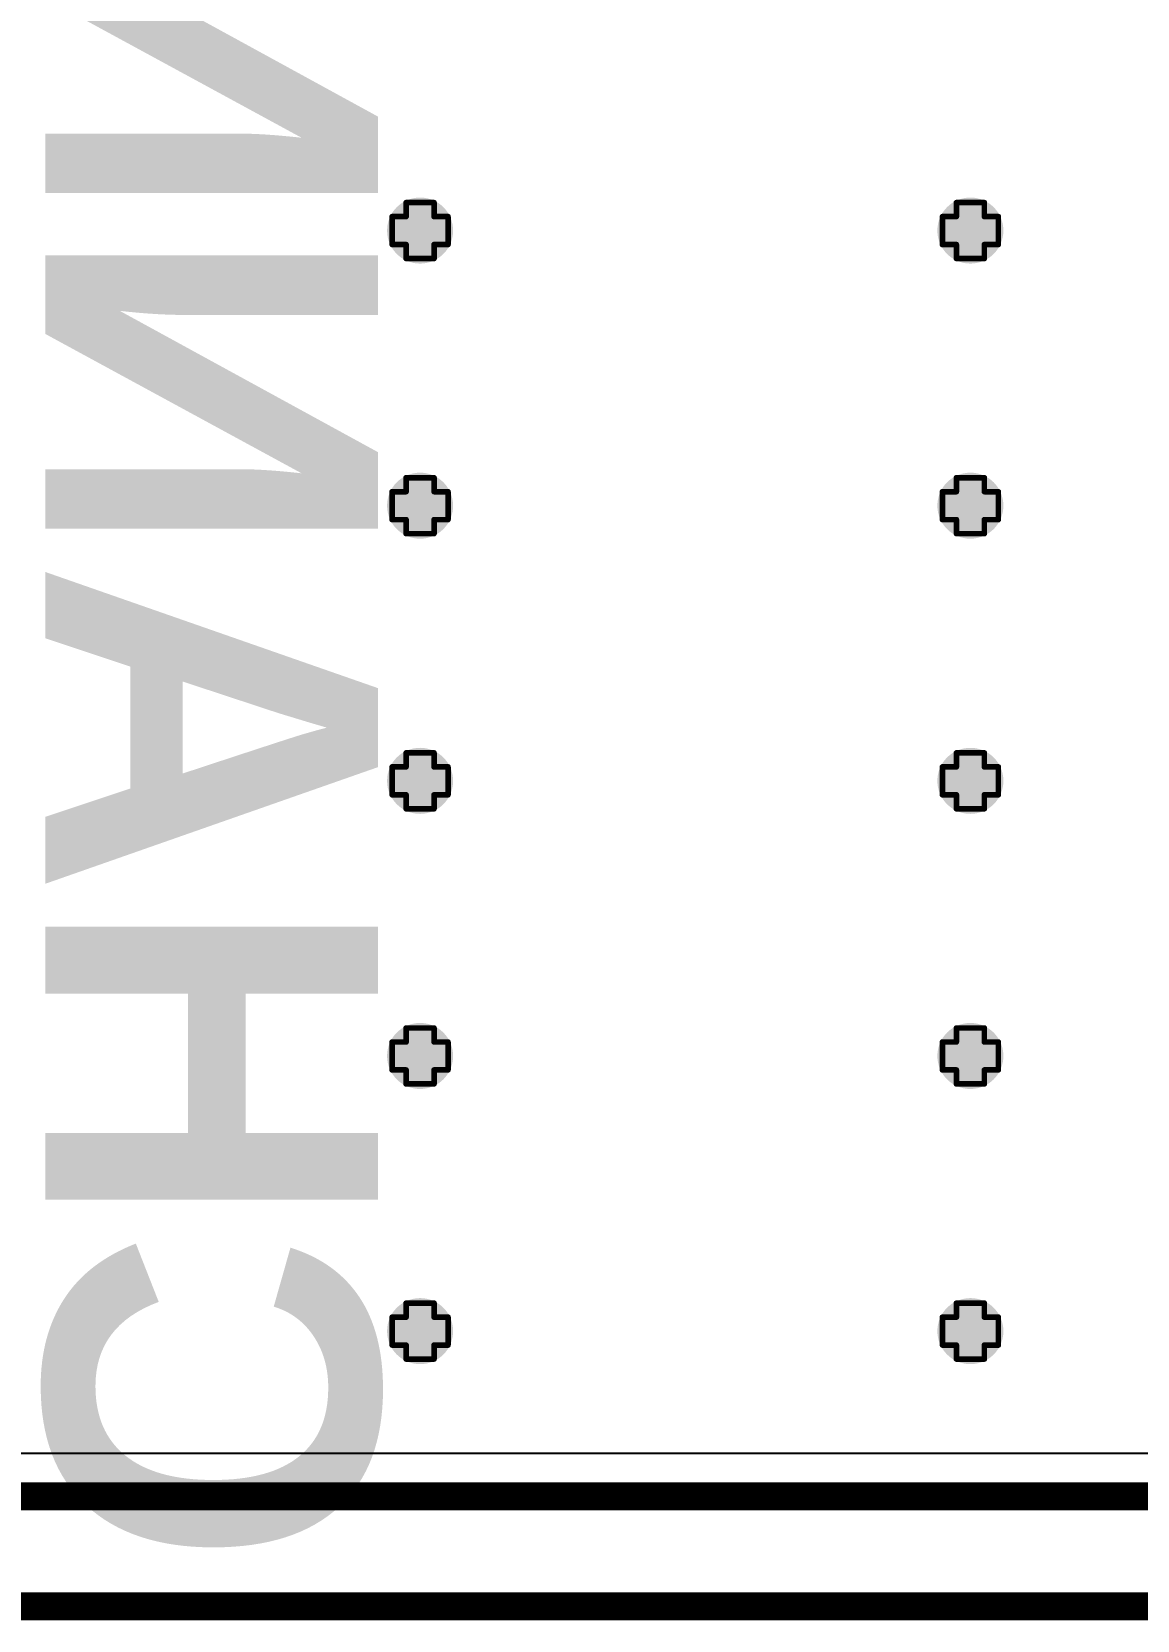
# Model space of a CAD drawing. Header units: inches. Extents: x -0.1 to 10.2, y 0 to 6.5.
# Drawn here: x 3.523 to 3.918, y 1.393 to 1.961 of the extents above; entities that cross this region are included whole.
import ezdxf

# ---------------------------------------------------------------- set-up
doc = ezdxf.new("R2010")
doc.units = ezdxf.units.IN
doc.header["$MEASUREMENT"] = 0
for name, color, linetype in [('Bottom Layer', 5, 'Continuous'), ('Bottom Overlay', 54, 'Continuous'), ('Drill Drawing', 1, 'Continuous'), ('Top Layer', 1, 'Continuous'), ('Via Holes', 16, 'Continuous')]:
    doc.layers.add(name, color=color, linetype=linetype)
doc.styles.add('Arial_Bold', font='', dxfattribs={"height": 0.2})
doc.styles.get('Arial_Bold').set_extended_font_data('Arial', bold=True)

msp = doc.modelspace()

# ---------------------------------------------------------------- hatches: boundary and pattern name
at = {"layer": 'Bottom Layer'}
h = msp.add_hatch(color=5, dxfattribs=at)
edge = h.paths.add_edge_path()
edge.add_arc((3.66142, 1.88976), 0.01181, 0, 360)
h = msp.add_hatch(color=5, dxfattribs=at)
edge = h.paths.add_edge_path()
edge.add_arc((3.85827, 1.88976), 0.01181, 0, 360)
h = msp.add_hatch(color=5, dxfattribs=at)
edge = h.paths.add_edge_path()
edge.add_arc((3.66142, 1.79134), 0.01181, 0, 360)
h = msp.add_hatch(color=5, dxfattribs=at)
edge = h.paths.add_edge_path()
edge.add_arc((3.85827, 1.79134), 0.01181, 0, 360)
h = msp.add_hatch(color=5, dxfattribs=at)
edge = h.paths.add_edge_path()
edge.add_arc((3.66142, 1.69291), 0.01181, 0, 360)
h = msp.add_hatch(color=5, dxfattribs=at)
edge = h.paths.add_edge_path()
edge.add_arc((3.85827, 1.69291), 0.01181, 0, 360)
h = msp.add_hatch(color=5, dxfattribs=at)
edge = h.paths.add_edge_path()
edge.add_arc((3.66142, 1.59449), 0.01181, 0, 360)
h = msp.add_hatch(color=5, dxfattribs=at)
edge = h.paths.add_edge_path()
edge.add_arc((3.85827, 1.59449), 0.01181, 0, 360)
h = msp.add_hatch(color=5, dxfattribs=at)
edge = h.paths.add_edge_path()
edge.add_arc((3.66142, 1.49606), 0.01181, 0, 360)
h = msp.add_hatch(color=5, dxfattribs=at)
edge = h.paths.add_edge_path()
edge.add_arc((3.85827, 1.49606), 0.01181, 0, 360)
at = {"layer": 'Top Layer'}
h = msp.add_hatch(color=1, dxfattribs=at)
edge = h.paths.add_edge_path()
edge.add_arc((3.66142, 1.88976), 0.01181, 0, 360)
h = msp.add_hatch(color=1, dxfattribs=at)
edge = h.paths.add_edge_path()
edge.add_arc((3.85827, 1.88976), 0.01181, 0, 360)
h = msp.add_hatch(color=1, dxfattribs=at)
edge = h.paths.add_edge_path()
edge.add_arc((3.66142, 1.79134), 0.01181, 0, 360)
h = msp.add_hatch(color=1, dxfattribs=at)
edge = h.paths.add_edge_path()
edge.add_arc((3.85827, 1.79134), 0.01181, 0, 360)
h = msp.add_hatch(color=1, dxfattribs=at)
edge = h.paths.add_edge_path()
edge.add_arc((3.66142, 1.69291), 0.01181, 0, 360)
h = msp.add_hatch(color=1, dxfattribs=at)
edge = h.paths.add_edge_path()
edge.add_arc((3.85827, 1.69291), 0.01181, 0, 360)
h = msp.add_hatch(color=1, dxfattribs=at)
edge = h.paths.add_edge_path()
edge.add_arc((3.66142, 1.59449), 0.01181, 0, 360)
h = msp.add_hatch(color=1, dxfattribs=at)
edge = h.paths.add_edge_path()
edge.add_arc((3.85827, 1.59449), 0.01181, 0, 360)
h = msp.add_hatch(color=1, dxfattribs=at)
edge = h.paths.add_edge_path()
edge.add_arc((3.66142, 1.49606), 0.01181, 0, 360)
h = msp.add_hatch(color=1, dxfattribs=at)
edge = h.paths.add_edge_path()
edge.add_arc((3.85827, 1.49606), 0.01181, 0, 360)
at = {"layer": 'Via Holes'}
h = msp.add_hatch(color=7, dxfattribs=at)
edge = h.paths.add_edge_path()
edge.add_arc((3.66142, 1.88976), 0.00591, 0, 360)
h = msp.add_hatch(color=7, dxfattribs=at)
edge = h.paths.add_edge_path()
edge.add_arc((3.85827, 1.88976), 0.00591, 0, 360)
h = msp.add_hatch(color=7, dxfattribs=at)
edge = h.paths.add_edge_path()
edge.add_arc((3.66142, 1.79134), 0.00591, 0, 360)
h = msp.add_hatch(color=7, dxfattribs=at)
edge = h.paths.add_edge_path()
edge.add_arc((3.85827, 1.79134), 0.00591, 0, 360)
h = msp.add_hatch(color=7, dxfattribs=at)
edge = h.paths.add_edge_path()
edge.add_arc((3.66142, 1.69291), 0.00591, 0, 360)
h = msp.add_hatch(color=7, dxfattribs=at)
edge = h.paths.add_edge_path()
edge.add_arc((3.85827, 1.69291), 0.00591, 0, 360)
h = msp.add_hatch(color=7, dxfattribs=at)
edge = h.paths.add_edge_path()
edge.add_arc((3.66142, 1.59449), 0.00591, 0, 360)
h = msp.add_hatch(color=7, dxfattribs=at)
edge = h.paths.add_edge_path()
edge.add_arc((3.85827, 1.59449), 0.00591, 0, 360)
h = msp.add_hatch(color=7, dxfattribs=at)
edge = h.paths.add_edge_path()
edge.add_arc((3.66142, 1.49606), 0.00591, 0, 360)
h = msp.add_hatch(color=7, dxfattribs=at)
edge = h.paths.add_edge_path()
edge.add_arc((3.85827, 1.49606), 0.00591, 0, 360)

# ---------------------------------------------------------------- linework, layer by layer
at = {"layer": 'Drill Drawing'}
for points in [[(3.65642, 1.89476, 0.002, 0.002, 0), (3.65642, 1.89976, 0.002, 0.002, 0)], [(3.65642, 1.89976, 0.002, 0.002, 0), (3.66642, 1.89976, 0.002, 0.002, 0)], [(3.66642, 1.89476, 0.002, 0.002, 0), (3.66642, 1.89976, 0.002, 0.002, 0)], [(3.85327, 1.89476, 0.002, 0.002, 0), (3.85327, 1.89976, 0.002, 0.002, 0)], [(3.85327, 1.89976, 0.002, 0.002, 0), (3.86327, 1.89976, 0.002, 0.002, 0)], [(3.86327, 1.89476, 0.002, 0.002, 0), (3.86327, 1.89976, 0.002, 0.002, 0)], [(3.65142, 1.88476, 0.002, 0.002, 0), (3.65142, 1.89476, 0.002, 0.002, 0)], [(3.65142, 1.89476, 0.002, 0.002, 0), (3.65642, 1.89476, 0.002, 0.002, 0)], [(3.66642, 1.89476, 0.002, 0.002, 0), (3.67142, 1.89476, 0.002, 0.002, 0)], [(3.67142, 1.88476, 0.002, 0.002, 0), (3.67142, 1.89476, 0.002, 0.002, 0)], [(3.84827, 1.88476, 0.002, 0.002, 0), (3.84827, 1.89476, 0.002, 0.002, 0)], [(3.84827, 1.89476, 0.002, 0.002, 0), (3.85327, 1.89476, 0.002, 0.002, 0)], [(3.86327, 1.89476, 0.002, 0.002, 0), (3.86827, 1.89476, 0.002, 0.002, 0)], [(3.86827, 1.88476, 0.002, 0.002, 0), (3.86827, 1.89476, 0.002, 0.002, 0)], [(3.65142, 1.88476, 0.002, 0.002, 0), (3.65642, 1.88476, 0.002, 0.002, 0)], [(3.65642, 1.87976, 0.002, 0.002, 0), (3.65642, 1.88476, 0.002, 0.002, 0)], [(3.66642, 1.88476, 0.002, 0.002, 0), (3.67142, 1.88476, 0.002, 0.002, 0)], [(3.66642, 1.87976, 0.002, 0.002, 0), (3.66642, 1.88476, 0.002, 0.002, 0)], [(3.84827, 1.88476, 0.002, 0.002, 0), (3.85327, 1.88476, 0.002, 0.002, 0)], [(3.85327, 1.87976, 0.002, 0.002, 0), (3.85327, 1.88476, 0.002, 0.002, 0)], [(3.86327, 1.88476, 0.002, 0.002, 0), (3.86827, 1.88476, 0.002, 0.002, 0)], [(3.86327, 1.87976, 0.002, 0.002, 0), (3.86327, 1.88476, 0.002, 0.002, 0)], [(3.65642, 1.87976, 0.002, 0.002, 0), (3.66642, 1.87976, 0.002, 0.002, 0)], [(3.85327, 1.87976, 0.002, 0.002, 0), (3.86327, 1.87976, 0.002, 0.002, 0)], [(3.65642, 1.79634, 0.002, 0.002, 0), (3.65642, 1.80134, 0.002, 0.002, 0)], [(3.65642, 1.80134, 0.002, 0.002, 0), (3.66642, 1.80134, 0.002, 0.002, 0)], [(3.66642, 1.79634, 0.002, 0.002, 0), (3.66642, 1.80134, 0.002, 0.002, 0)], [(3.85327, 1.79634, 0.002, 0.002, 0), (3.85327, 1.80134, 0.002, 0.002, 0)], [(3.85327, 1.80134, 0.002, 0.002, 0), (3.86327, 1.80134, 0.002, 0.002, 0)], [(3.86327, 1.79634, 0.002, 0.002, 0), (3.86327, 1.80134, 0.002, 0.002, 0)], [(3.65142, 1.78634, 0.002, 0.002, 0), (3.65142, 1.79634, 0.002, 0.002, 0)], [(3.65142, 1.79634, 0.002, 0.002, 0), (3.65642, 1.79634, 0.002, 0.002, 0)], [(3.66642, 1.79634, 0.002, 0.002, 0), (3.67142, 1.79634, 0.002, 0.002, 0)], [(3.67142, 1.78634, 0.002, 0.002, 0), (3.67142, 1.79634, 0.002, 0.002, 0)], [(3.84827, 1.78634, 0.002, 0.002, 0), (3.84827, 1.79634, 0.002, 0.002, 0)], [(3.84827, 1.79634, 0.002, 0.002, 0), (3.85327, 1.79634, 0.002, 0.002, 0)], [(3.86327, 1.79634, 0.002, 0.002, 0), (3.86827, 1.79634, 0.002, 0.002, 0)], [(3.86827, 1.78634, 0.002, 0.002, 0), (3.86827, 1.79634, 0.002, 0.002, 0)], [(3.65142, 1.78634, 0.002, 0.002, 0), (3.65642, 1.78634, 0.002, 0.002, 0)], [(3.65642, 1.78134, 0.002, 0.002, 0), (3.65642, 1.78634, 0.002, 0.002, 0)], [(3.66642, 1.78634, 0.002, 0.002, 0), (3.67142, 1.78634, 0.002, 0.002, 0)], [(3.66642, 1.78134, 0.002, 0.002, 0), (3.66642, 1.78634, 0.002, 0.002, 0)], [(3.84827, 1.78634, 0.002, 0.002, 0), (3.85327, 1.78634, 0.002, 0.002, 0)], [(3.85327, 1.78134, 0.002, 0.002, 0), (3.85327, 1.78634, 0.002, 0.002, 0)], [(3.86327, 1.78634, 0.002, 0.002, 0), (3.86827, 1.78634, 0.002, 0.002, 0)], [(3.86327, 1.78134, 0.002, 0.002, 0), (3.86327, 1.78634, 0.002, 0.002, 0)], [(3.65642, 1.78134, 0.002, 0.002, 0), (3.66642, 1.78134, 0.002, 0.002, 0)], [(3.85327, 1.78134, 0.002, 0.002, 0), (3.86327, 1.78134, 0.002, 0.002, 0)], [(3.65642, 1.69791, 0.002, 0.002, 0), (3.65642, 1.70291, 0.002, 0.002, 0)], [(3.65642, 1.70291, 0.002, 0.002, 0), (3.66642, 1.70291, 0.002, 0.002, 0)], [(3.66642, 1.69791, 0.002, 0.002, 0), (3.66642, 1.70291, 0.002, 0.002, 0)], [(3.85327, 1.69791, 0.002, 0.002, 0), (3.85327, 1.70291, 0.002, 0.002, 0)], [(3.85327, 1.70291, 0.002, 0.002, 0), (3.86327, 1.70291, 0.002, 0.002, 0)], [(3.86327, 1.69791, 0.002, 0.002, 0), (3.86327, 1.70291, 0.002, 0.002, 0)], [(3.65142, 1.68791, 0.002, 0.002, 0), (3.65142, 1.69791, 0.002, 0.002, 0)], [(3.65142, 1.69791, 0.002, 0.002, 0), (3.65642, 1.69791, 0.002, 0.002, 0)], [(3.66642, 1.69791, 0.002, 0.002, 0), (3.67142, 1.69791, 0.002, 0.002, 0)], [(3.67142, 1.68791, 0.002, 0.002, 0), (3.67142, 1.69791, 0.002, 0.002, 0)], [(3.84827, 1.68791, 0.002, 0.002, 0), (3.84827, 1.69791, 0.002, 0.002, 0)], [(3.84827, 1.69791, 0.002, 0.002, 0), (3.85327, 1.69791, 0.002, 0.002, 0)], [(3.86327, 1.69791, 0.002, 0.002, 0), (3.86827, 1.69791, 0.002, 0.002, 0)], [(3.86827, 1.68791, 0.002, 0.002, 0), (3.86827, 1.69791, 0.002, 0.002, 0)], [(3.65142, 1.68791, 0.002, 0.002, 0), (3.65642, 1.68791, 0.002, 0.002, 0)], [(3.65642, 1.68291, 0.002, 0.002, 0), (3.65642, 1.68791, 0.002, 0.002, 0)], [(3.66642, 1.68791, 0.002, 0.002, 0), (3.67142, 1.68791, 0.002, 0.002, 0)], [(3.66642, 1.68291, 0.002, 0.002, 0), (3.66642, 1.68791, 0.002, 0.002, 0)], [(3.84827, 1.68791, 0.002, 0.002, 0), (3.85327, 1.68791, 0.002, 0.002, 0)], [(3.85327, 1.68291, 0.002, 0.002, 0), (3.85327, 1.68791, 0.002, 0.002, 0)], [(3.86327, 1.68791, 0.002, 0.002, 0), (3.86827, 1.68791, 0.002, 0.002, 0)], [(3.86327, 1.68291, 0.002, 0.002, 0), (3.86327, 1.68791, 0.002, 0.002, 0)], [(3.65642, 1.68291, 0.002, 0.002, 0), (3.66642, 1.68291, 0.002, 0.002, 0)], [(3.85327, 1.68291, 0.002, 0.002, 0), (3.86327, 1.68291, 0.002, 0.002, 0)], [(3.65642, 1.59949, 0.002, 0.002, 0), (3.65642, 1.60449, 0.002, 0.002, 0)], [(3.65642, 1.60449, 0.002, 0.002, 0), (3.66642, 1.60449, 0.002, 0.002, 0)], [(3.66642, 1.59949, 0.002, 0.002, 0), (3.66642, 1.60449, 0.002, 0.002, 0)], [(3.85327, 1.59949, 0.002, 0.002, 0), (3.85327, 1.60449, 0.002, 0.002, 0)], [(3.85327, 1.60449, 0.002, 0.002, 0), (3.86327, 1.60449, 0.002, 0.002, 0)], [(3.86327, 1.59949, 0.002, 0.002, 0), (3.86327, 1.60449, 0.002, 0.002, 0)], [(3.65142, 1.58949, 0.002, 0.002, 0), (3.65142, 1.59949, 0.002, 0.002, 0)], [(3.65142, 1.59949, 0.002, 0.002, 0), (3.65642, 1.59949, 0.002, 0.002, 0)], [(3.66642, 1.59949, 0.002, 0.002, 0), (3.67142, 1.59949, 0.002, 0.002, 0)], [(3.67142, 1.58949, 0.002, 0.002, 0), (3.67142, 1.59949, 0.002, 0.002, 0)], [(3.84827, 1.58949, 0.002, 0.002, 0), (3.84827, 1.59949, 0.002, 0.002, 0)], [(3.84827, 1.59949, 0.002, 0.002, 0), (3.85327, 1.59949, 0.002, 0.002, 0)], [(3.86327, 1.59949, 0.002, 0.002, 0), (3.86827, 1.59949, 0.002, 0.002, 0)], [(3.86827, 1.58949, 0.002, 0.002, 0), (3.86827, 1.59949, 0.002, 0.002, 0)], [(3.65142, 1.58949, 0.002, 0.002, 0), (3.65642, 1.58949, 0.002, 0.002, 0)], [(3.65642, 1.58449, 0.002, 0.002, 0), (3.65642, 1.58949, 0.002, 0.002, 0)], [(3.65642, 1.58449, 0.002, 0.002, 0), (3.66642, 1.58449, 0.002, 0.002, 0)], [(3.66642, 1.58949, 0.002, 0.002, 0), (3.67142, 1.58949, 0.002, 0.002, 0)], [(3.66642, 1.58449, 0.002, 0.002, 0), (3.66642, 1.58949, 0.002, 0.002, 0)], [(3.84827, 1.58949, 0.002, 0.002, 0), (3.85327, 1.58949, 0.002, 0.002, 0)], [(3.85327, 1.58449, 0.002, 0.002, 0), (3.85327, 1.58949, 0.002, 0.002, 0)], [(3.85327, 1.58449, 0.002, 0.002, 0), (3.86327, 1.58449, 0.002, 0.002, 0)], [(3.86327, 1.58949, 0.002, 0.002, 0), (3.86827, 1.58949, 0.002, 0.002, 0)], [(3.86327, 1.58449, 0.002, 0.002, 0), (3.86327, 1.58949, 0.002, 0.002, 0)], [(3.65642, 1.50106, 0.002, 0.002, 0), (3.65642, 1.50606, 0.002, 0.002, 0)], [(3.65642, 1.50606, 0.002, 0.002, 0), (3.66642, 1.50606, 0.002, 0.002, 0)], [(3.66642, 1.50106, 0.002, 0.002, 0), (3.66642, 1.50606, 0.002, 0.002, 0)], [(3.85327, 1.50106, 0.002, 0.002, 0), (3.85327, 1.50606, 0.002, 0.002, 0)], [(3.85327, 1.50606, 0.002, 0.002, 0), (3.86327, 1.50606, 0.002, 0.002, 0)], [(3.86327, 1.50106, 0.002, 0.002, 0), (3.86327, 1.50606, 0.002, 0.002, 0)], [(3.65142, 1.49106, 0.002, 0.002, 0), (3.65142, 1.50106, 0.002, 0.002, 0)], [(3.65142, 1.50106, 0.002, 0.002, 0), (3.65642, 1.50106, 0.002, 0.002, 0)], [(3.66642, 1.50106, 0.002, 0.002, 0), (3.67142, 1.50106, 0.002, 0.002, 0)], [(3.67142, 1.49106, 0.002, 0.002, 0), (3.67142, 1.50106, 0.002, 0.002, 0)], [(3.84827, 1.49106, 0.002, 0.002, 0), (3.84827, 1.50106, 0.002, 0.002, 0)], [(3.84827, 1.50106, 0.002, 0.002, 0), (3.85327, 1.50106, 0.002, 0.002, 0)], [(3.86327, 1.50106, 0.002, 0.002, 0), (3.86827, 1.50106, 0.002, 0.002, 0)], [(3.86827, 1.49106, 0.002, 0.002, 0), (3.86827, 1.50106, 0.002, 0.002, 0)], [(3.65142, 1.49106, 0.002, 0.002, 0), (3.65642, 1.49106, 0.002, 0.002, 0)], [(3.65642, 1.48606, 0.002, 0.002, 0), (3.65642, 1.49106, 0.002, 0.002, 0)], [(3.66642, 1.49106, 0.002, 0.002, 0), (3.67142, 1.49106, 0.002, 0.002, 0)], [(3.66642, 1.48606, 0.002, 0.002, 0), (3.66642, 1.49106, 0.002, 0.002, 0)], [(3.84827, 1.49106, 0.002, 0.002, 0), (3.85327, 1.49106, 0.002, 0.002, 0)], [(3.85327, 1.48606, 0.002, 0.002, 0), (3.85327, 1.49106, 0.002, 0.002, 0)], [(3.86327, 1.49106, 0.002, 0.002, 0), (3.86827, 1.49106, 0.002, 0.002, 0)], [(3.86327, 1.48606, 0.002, 0.002, 0), (3.86327, 1.49106, 0.002, 0.002, 0)], [(3.65642, 1.48606, 0.002, 0.002, 0), (3.66642, 1.48606, 0.002, 0.002, 0)], [(3.85327, 1.48606, 0.002, 0.002, 0), (3.86327, 1.48606, 0.002, 0.002, 0)]]:
    msp.add_lwpolyline(points, format="xyseb", dxfattribs=at)
for points in [[(3.65592, 1.89976, 0.001, 0.001, 1), (3.65692, 1.89976, 0.001, 0.001, 1)], [(3.65592, 1.89976, 0.001, 0.001, 1), (3.65692, 1.89976, 0.001, 0.001, 1)], [(3.66592, 1.89976, 0.001, 0.001, 1), (3.66692, 1.89976, 0.001, 0.001, 1)], [(3.66592, 1.89976, 0.001, 0.001, 1), (3.66692, 1.89976, 0.001, 0.001, 1)], [(3.85277, 1.89976, 0.001, 0.001, 1), (3.85377, 1.89976, 0.001, 0.001, 1)], [(3.85277, 1.89976, 0.001, 0.001, 1), (3.85377, 1.89976, 0.001, 0.001, 1)], [(3.86277, 1.89976, 0.001, 0.001, 1), (3.86377, 1.89976, 0.001, 0.001, 1)], [(3.86277, 1.89976, 0.001, 0.001, 1), (3.86377, 1.89976, 0.001, 0.001, 1)], [(3.65092, 1.89476, 0.001, 0.001, 1), (3.65192, 1.89476, 0.001, 0.001, 1)], [(3.65092, 1.89476, 0.001, 0.001, 1), (3.65192, 1.89476, 0.001, 0.001, 1)], [(3.65592, 1.89476, 0.001, 0.001, 1), (3.65692, 1.89476, 0.001, 0.001, 1)], [(3.65592, 1.89476, 0.001, 0.001, 1), (3.65692, 1.89476, 0.001, 0.001, 1)], [(3.66592, 1.89476, 0.001, 0.001, 1), (3.66692, 1.89476, 0.001, 0.001, 1)], [(3.66592, 1.89476, 0.001, 0.001, 1), (3.66692, 1.89476, 0.001, 0.001, 1)], [(3.67092, 1.89476, 0.001, 0.001, 1), (3.67192, 1.89476, 0.001, 0.001, 1)], [(3.67092, 1.89476, 0.001, 0.001, 1), (3.67192, 1.89476, 0.001, 0.001, 1)], [(3.84777, 1.89476, 0.001, 0.001, 1), (3.84877, 1.89476, 0.001, 0.001, 1)], [(3.84777, 1.89476, 0.001, 0.001, 1), (3.84877, 1.89476, 0.001, 0.001, 1)], [(3.85277, 1.89476, 0.001, 0.001, 1), (3.85377, 1.89476, 0.001, 0.001, 1)], [(3.85277, 1.89476, 0.001, 0.001, 1), (3.85377, 1.89476, 0.001, 0.001, 1)], [(3.86277, 1.89476, 0.001, 0.001, 1), (3.86377, 1.89476, 0.001, 0.001, 1)], [(3.86277, 1.89476, 0.001, 0.001, 1), (3.86377, 1.89476, 0.001, 0.001, 1)], [(3.86777, 1.89476, 0.001, 0.001, 1), (3.86877, 1.89476, 0.001, 0.001, 1)], [(3.86777, 1.89476, 0.001, 0.001, 1), (3.86877, 1.89476, 0.001, 0.001, 1)], [(3.65092, 1.88476, 0.001, 0.001, 1), (3.65192, 1.88476, 0.001, 0.001, 1)], [(3.65092, 1.88476, 0.001, 0.001, 1), (3.65192, 1.88476, 0.001, 0.001, 1)], [(3.65592, 1.88476, 0.001, 0.001, 1), (3.65692, 1.88476, 0.001, 0.001, 1)], [(3.65592, 1.88476, 0.001, 0.001, 1), (3.65692, 1.88476, 0.001, 0.001, 1)], [(3.66592, 1.88476, 0.001, 0.001, 1), (3.66692, 1.88476, 0.001, 0.001, 1)], [(3.66592, 1.88476, 0.001, 0.001, 1), (3.66692, 1.88476, 0.001, 0.001, 1)], [(3.67092, 1.88476, 0.001, 0.001, 1), (3.67192, 1.88476, 0.001, 0.001, 1)], [(3.67092, 1.88476, 0.001, 0.001, 1), (3.67192, 1.88476, 0.001, 0.001, 1)], [(3.84777, 1.88476, 0.001, 0.001, 1), (3.84877, 1.88476, 0.001, 0.001, 1)], [(3.84777, 1.88476, 0.001, 0.001, 1), (3.84877, 1.88476, 0.001, 0.001, 1)], [(3.85277, 1.88476, 0.001, 0.001, 1), (3.85377, 1.88476, 0.001, 0.001, 1)], [(3.85277, 1.88476, 0.001, 0.001, 1), (3.85377, 1.88476, 0.001, 0.001, 1)], [(3.86277, 1.88476, 0.001, 0.001, 1), (3.86377, 1.88476, 0.001, 0.001, 1)], [(3.86277, 1.88476, 0.001, 0.001, 1), (3.86377, 1.88476, 0.001, 0.001, 1)], [(3.86777, 1.88476, 0.001, 0.001, 1), (3.86877, 1.88476, 0.001, 0.001, 1)], [(3.86777, 1.88476, 0.001, 0.001, 1), (3.86877, 1.88476, 0.001, 0.001, 1)], [(3.65592, 1.87976, 0.001, 0.001, 1), (3.65692, 1.87976, 0.001, 0.001, 1)], [(3.65592, 1.87976, 0.001, 0.001, 1), (3.65692, 1.87976, 0.001, 0.001, 1)], [(3.66592, 1.87976, 0.001, 0.001, 1), (3.66692, 1.87976, 0.001, 0.001, 1)], [(3.66592, 1.87976, 0.001, 0.001, 1), (3.66692, 1.87976, 0.001, 0.001, 1)], [(3.85277, 1.87976, 0.001, 0.001, 1), (3.85377, 1.87976, 0.001, 0.001, 1)], [(3.85277, 1.87976, 0.001, 0.001, 1), (3.85377, 1.87976, 0.001, 0.001, 1)], [(3.86277, 1.87976, 0.001, 0.001, 1), (3.86377, 1.87976, 0.001, 0.001, 1)], [(3.86277, 1.87976, 0.001, 0.001, 1), (3.86377, 1.87976, 0.001, 0.001, 1)], [(3.65592, 1.80134, 0.001, 0.001, 1), (3.65692, 1.80134, 0.001, 0.001, 1)], [(3.65592, 1.80134, 0.001, 0.001, 1), (3.65692, 1.80134, 0.001, 0.001, 1)], [(3.66592, 1.80134, 0.001, 0.001, 1), (3.66692, 1.80134, 0.001, 0.001, 1)], [(3.66592, 1.80134, 0.001, 0.001, 1), (3.66692, 1.80134, 0.001, 0.001, 1)], [(3.85277, 1.80134, 0.001, 0.001, 1), (3.85377, 1.80134, 0.001, 0.001, 1)], [(3.85277, 1.80134, 0.001, 0.001, 1), (3.85377, 1.80134, 0.001, 0.001, 1)], [(3.86277, 1.80134, 0.001, 0.001, 1), (3.86377, 1.80134, 0.001, 0.001, 1)], [(3.86277, 1.80134, 0.001, 0.001, 1), (3.86377, 1.80134, 0.001, 0.001, 1)], [(3.65092, 1.79634, 0.001, 0.001, 1), (3.65192, 1.79634, 0.001, 0.001, 1)], [(3.65092, 1.79634, 0.001, 0.001, 1), (3.65192, 1.79634, 0.001, 0.001, 1)], [(3.65592, 1.79634, 0.001, 0.001, 1), (3.65692, 1.79634, 0.001, 0.001, 1)], [(3.65592, 1.79634, 0.001, 0.001, 1), (3.65692, 1.79634, 0.001, 0.001, 1)], [(3.66592, 1.79634, 0.001, 0.001, 1), (3.66692, 1.79634, 0.001, 0.001, 1)], [(3.66592, 1.79634, 0.001, 0.001, 1), (3.66692, 1.79634, 0.001, 0.001, 1)], [(3.67092, 1.79634, 0.001, 0.001, 1), (3.67192, 1.79634, 0.001, 0.001, 1)], [(3.67092, 1.79634, 0.001, 0.001, 1), (3.67192, 1.79634, 0.001, 0.001, 1)], [(3.84777, 1.79634, 0.001, 0.001, 1), (3.84877, 1.79634, 0.001, 0.001, 1)], [(3.84777, 1.79634, 0.001, 0.001, 1), (3.84877, 1.79634, 0.001, 0.001, 1)], [(3.85277, 1.79634, 0.001, 0.001, 1), (3.85377, 1.79634, 0.001, 0.001, 1)], [(3.85277, 1.79634, 0.001, 0.001, 1), (3.85377, 1.79634, 0.001, 0.001, 1)], [(3.86277, 1.79634, 0.001, 0.001, 1), (3.86377, 1.79634, 0.001, 0.001, 1)], [(3.86277, 1.79634, 0.001, 0.001, 1), (3.86377, 1.79634, 0.001, 0.001, 1)], [(3.86777, 1.79634, 0.001, 0.001, 1), (3.86877, 1.79634, 0.001, 0.001, 1)], [(3.86777, 1.79634, 0.001, 0.001, 1), (3.86877, 1.79634, 0.001, 0.001, 1)], [(3.65092, 1.78634, 0.001, 0.001, 1), (3.65192, 1.78634, 0.001, 0.001, 1)], [(3.65092, 1.78634, 0.001, 0.001, 1), (3.65192, 1.78634, 0.001, 0.001, 1)], [(3.65592, 1.78634, 0.001, 0.001, 1), (3.65692, 1.78634, 0.001, 0.001, 1)], [(3.65592, 1.78634, 0.001, 0.001, 1), (3.65692, 1.78634, 0.001, 0.001, 1)], [(3.66592, 1.78634, 0.001, 0.001, 1), (3.66692, 1.78634, 0.001, 0.001, 1)], [(3.66592, 1.78634, 0.001, 0.001, 1), (3.66692, 1.78634, 0.001, 0.001, 1)], [(3.67092, 1.78634, 0.001, 0.001, 1), (3.67192, 1.78634, 0.001, 0.001, 1)], [(3.67092, 1.78634, 0.001, 0.001, 1), (3.67192, 1.78634, 0.001, 0.001, 1)], [(3.84777, 1.78634, 0.001, 0.001, 1), (3.84877, 1.78634, 0.001, 0.001, 1)], [(3.84777, 1.78634, 0.001, 0.001, 1), (3.84877, 1.78634, 0.001, 0.001, 1)], [(3.85277, 1.78634, 0.001, 0.001, 1), (3.85377, 1.78634, 0.001, 0.001, 1)], [(3.85277, 1.78634, 0.001, 0.001, 1), (3.85377, 1.78634, 0.001, 0.001, 1)], [(3.86277, 1.78634, 0.001, 0.001, 1), (3.86377, 1.78634, 0.001, 0.001, 1)], [(3.86277, 1.78634, 0.001, 0.001, 1), (3.86377, 1.78634, 0.001, 0.001, 1)], [(3.86777, 1.78634, 0.001, 0.001, 1), (3.86877, 1.78634, 0.001, 0.001, 1)], [(3.86777, 1.78634, 0.001, 0.001, 1), (3.86877, 1.78634, 0.001, 0.001, 1)], [(3.65592, 1.78134, 0.001, 0.001, 1), (3.65692, 1.78134, 0.001, 0.001, 1)], [(3.65592, 1.78134, 0.001, 0.001, 1), (3.65692, 1.78134, 0.001, 0.001, 1)], [(3.66592, 1.78134, 0.001, 0.001, 1), (3.66692, 1.78134, 0.001, 0.001, 1)], [(3.66592, 1.78134, 0.001, 0.001, 1), (3.66692, 1.78134, 0.001, 0.001, 1)], [(3.85277, 1.78134, 0.001, 0.001, 1), (3.85377, 1.78134, 0.001, 0.001, 1)], [(3.85277, 1.78134, 0.001, 0.001, 1), (3.85377, 1.78134, 0.001, 0.001, 1)], [(3.86277, 1.78134, 0.001, 0.001, 1), (3.86377, 1.78134, 0.001, 0.001, 1)], [(3.86277, 1.78134, 0.001, 0.001, 1), (3.86377, 1.78134, 0.001, 0.001, 1)], [(3.65592, 1.70291, 0.001, 0.001, 1), (3.65692, 1.70291, 0.001, 0.001, 1)], [(3.65592, 1.70291, 0.001, 0.001, 1), (3.65692, 1.70291, 0.001, 0.001, 1)], [(3.66592, 1.70291, 0.001, 0.001, 1), (3.66692, 1.70291, 0.001, 0.001, 1)], [(3.66592, 1.70291, 0.001, 0.001, 1), (3.66692, 1.70291, 0.001, 0.001, 1)], [(3.85277, 1.70291, 0.001, 0.001, 1), (3.85377, 1.70291, 0.001, 0.001, 1)], [(3.85277, 1.70291, 0.001, 0.001, 1), (3.85377, 1.70291, 0.001, 0.001, 1)], [(3.86277, 1.70291, 0.001, 0.001, 1), (3.86377, 1.70291, 0.001, 0.001, 1)], [(3.86277, 1.70291, 0.001, 0.001, 1), (3.86377, 1.70291, 0.001, 0.001, 1)], [(3.65092, 1.69791, 0.001, 0.001, 1), (3.65192, 1.69791, 0.001, 0.001, 1)], [(3.65092, 1.69791, 0.001, 0.001, 1), (3.65192, 1.69791, 0.001, 0.001, 1)], [(3.65592, 1.69791, 0.001, 0.001, 1), (3.65692, 1.69791, 0.001, 0.001, 1)], [(3.65592, 1.69791, 0.001, 0.001, 1), (3.65692, 1.69791, 0.001, 0.001, 1)], [(3.66592, 1.69791, 0.001, 0.001, 1), (3.66692, 1.69791, 0.001, 0.001, 1)], [(3.66592, 1.69791, 0.001, 0.001, 1), (3.66692, 1.69791, 0.001, 0.001, 1)], [(3.67092, 1.69791, 0.001, 0.001, 1), (3.67192, 1.69791, 0.001, 0.001, 1)], [(3.67092, 1.69791, 0.001, 0.001, 1), (3.67192, 1.69791, 0.001, 0.001, 1)], [(3.84777, 1.69791, 0.001, 0.001, 1), (3.84877, 1.69791, 0.001, 0.001, 1)], [(3.84777, 1.69791, 0.001, 0.001, 1), (3.84877, 1.69791, 0.001, 0.001, 1)], [(3.85277, 1.69791, 0.001, 0.001, 1), (3.85377, 1.69791, 0.001, 0.001, 1)], [(3.85277, 1.69791, 0.001, 0.001, 1), (3.85377, 1.69791, 0.001, 0.001, 1)], [(3.86277, 1.69791, 0.001, 0.001, 1), (3.86377, 1.69791, 0.001, 0.001, 1)], [(3.86277, 1.69791, 0.001, 0.001, 1), (3.86377, 1.69791, 0.001, 0.001, 1)], [(3.86777, 1.69791, 0.001, 0.001, 1), (3.86877, 1.69791, 0.001, 0.001, 1)], [(3.86777, 1.69791, 0.001, 0.001, 1), (3.86877, 1.69791, 0.001, 0.001, 1)], [(3.65092, 1.68791, 0.001, 0.001, 1), (3.65192, 1.68791, 0.001, 0.001, 1)], [(3.65092, 1.68791, 0.001, 0.001, 1), (3.65192, 1.68791, 0.001, 0.001, 1)], [(3.65592, 1.68791, 0.001, 0.001, 1), (3.65692, 1.68791, 0.001, 0.001, 1)], [(3.65592, 1.68791, 0.001, 0.001, 1), (3.65692, 1.68791, 0.001, 0.001, 1)], [(3.66592, 1.68791, 0.001, 0.001, 1), (3.66692, 1.68791, 0.001, 0.001, 1)], [(3.66592, 1.68791, 0.001, 0.001, 1), (3.66692, 1.68791, 0.001, 0.001, 1)], [(3.67092, 1.68791, 0.001, 0.001, 1), (3.67192, 1.68791, 0.001, 0.001, 1)], [(3.67092, 1.68791, 0.001, 0.001, 1), (3.67192, 1.68791, 0.001, 0.001, 1)], [(3.84777, 1.68791, 0.001, 0.001, 1), (3.84877, 1.68791, 0.001, 0.001, 1)], [(3.84777, 1.68791, 0.001, 0.001, 1), (3.84877, 1.68791, 0.001, 0.001, 1)], [(3.85277, 1.68791, 0.001, 0.001, 1), (3.85377, 1.68791, 0.001, 0.001, 1)], [(3.85277, 1.68791, 0.001, 0.001, 1), (3.85377, 1.68791, 0.001, 0.001, 1)], [(3.86277, 1.68791, 0.001, 0.001, 1), (3.86377, 1.68791, 0.001, 0.001, 1)], [(3.86277, 1.68791, 0.001, 0.001, 1), (3.86377, 1.68791, 0.001, 0.001, 1)], [(3.86777, 1.68791, 0.001, 0.001, 1), (3.86877, 1.68791, 0.001, 0.001, 1)], [(3.86777, 1.68791, 0.001, 0.001, 1), (3.86877, 1.68791, 0.001, 0.001, 1)], [(3.65592, 1.68291, 0.001, 0.001, 1), (3.65692, 1.68291, 0.001, 0.001, 1)], [(3.65592, 1.68291, 0.001, 0.001, 1), (3.65692, 1.68291, 0.001, 0.001, 1)], [(3.66592, 1.68291, 0.001, 0.001, 1), (3.66692, 1.68291, 0.001, 0.001, 1)], [(3.66592, 1.68291, 0.001, 0.001, 1), (3.66692, 1.68291, 0.001, 0.001, 1)], [(3.85277, 1.68291, 0.001, 0.001, 1), (3.85377, 1.68291, 0.001, 0.001, 1)], [(3.85277, 1.68291, 0.001, 0.001, 1), (3.85377, 1.68291, 0.001, 0.001, 1)], [(3.86277, 1.68291, 0.001, 0.001, 1), (3.86377, 1.68291, 0.001, 0.001, 1)], [(3.86277, 1.68291, 0.001, 0.001, 1), (3.86377, 1.68291, 0.001, 0.001, 1)], [(3.65592, 1.60449, 0.001, 0.001, 1), (3.65692, 1.60449, 0.001, 0.001, 1)], [(3.65592, 1.60449, 0.001, 0.001, 1), (3.65692, 1.60449, 0.001, 0.001, 1)], [(3.66592, 1.60449, 0.001, 0.001, 1), (3.66692, 1.60449, 0.001, 0.001, 1)], [(3.66592, 1.60449, 0.001, 0.001, 1), (3.66692, 1.60449, 0.001, 0.001, 1)], [(3.85277, 1.60449, 0.001, 0.001, 1), (3.85377, 1.60449, 0.001, 0.001, 1)], [(3.85277, 1.60449, 0.001, 0.001, 1), (3.85377, 1.60449, 0.001, 0.001, 1)], [(3.86277, 1.60449, 0.001, 0.001, 1), (3.86377, 1.60449, 0.001, 0.001, 1)], [(3.86277, 1.60449, 0.001, 0.001, 1), (3.86377, 1.60449, 0.001, 0.001, 1)], [(3.65092, 1.59949, 0.001, 0.001, 1), (3.65192, 1.59949, 0.001, 0.001, 1)], [(3.65092, 1.59949, 0.001, 0.001, 1), (3.65192, 1.59949, 0.001, 0.001, 1)], [(3.65592, 1.59949, 0.001, 0.001, 1), (3.65692, 1.59949, 0.001, 0.001, 1)], [(3.65592, 1.59949, 0.001, 0.001, 1), (3.65692, 1.59949, 0.001, 0.001, 1)], [(3.66592, 1.59949, 0.001, 0.001, 1), (3.66692, 1.59949, 0.001, 0.001, 1)], [(3.66592, 1.59949, 0.001, 0.001, 1), (3.66692, 1.59949, 0.001, 0.001, 1)], [(3.67092, 1.59949, 0.001, 0.001, 1), (3.67192, 1.59949, 0.001, 0.001, 1)], [(3.67092, 1.59949, 0.001, 0.001, 1), (3.67192, 1.59949, 0.001, 0.001, 1)], [(3.84777, 1.59949, 0.001, 0.001, 1), (3.84877, 1.59949, 0.001, 0.001, 1)], [(3.84777, 1.59949, 0.001, 0.001, 1), (3.84877, 1.59949, 0.001, 0.001, 1)], [(3.85277, 1.59949, 0.001, 0.001, 1), (3.85377, 1.59949, 0.001, 0.001, 1)], [(3.85277, 1.59949, 0.001, 0.001, 1), (3.85377, 1.59949, 0.001, 0.001, 1)], [(3.86277, 1.59949, 0.001, 0.001, 1), (3.86377, 1.59949, 0.001, 0.001, 1)], [(3.86277, 1.59949, 0.001, 0.001, 1), (3.86377, 1.59949, 0.001, 0.001, 1)], [(3.86777, 1.59949, 0.001, 0.001, 1), (3.86877, 1.59949, 0.001, 0.001, 1)], [(3.86777, 1.59949, 0.001, 0.001, 1), (3.86877, 1.59949, 0.001, 0.001, 1)], [(3.65092, 1.58949, 0.001, 0.001, 1), (3.65192, 1.58949, 0.001, 0.001, 1)], [(3.65092, 1.58949, 0.001, 0.001, 1), (3.65192, 1.58949, 0.001, 0.001, 1)], [(3.65592, 1.58949, 0.001, 0.001, 1), (3.65692, 1.58949, 0.001, 0.001, 1)], [(3.65592, 1.58949, 0.001, 0.001, 1), (3.65692, 1.58949, 0.001, 0.001, 1)], [(3.65592, 1.58449, 0.001, 0.001, 1), (3.65692, 1.58449, 0.001, 0.001, 1)], [(3.65592, 1.58449, 0.001, 0.001, 1), (3.65692, 1.58449, 0.001, 0.001, 1)], [(3.66592, 1.58949, 0.001, 0.001, 1), (3.66692, 1.58949, 0.001, 0.001, 1)], [(3.66592, 1.58949, 0.001, 0.001, 1), (3.66692, 1.58949, 0.001, 0.001, 1)], [(3.66592, 1.58449, 0.001, 0.001, 1), (3.66692, 1.58449, 0.001, 0.001, 1)], [(3.66592, 1.58449, 0.001, 0.001, 1), (3.66692, 1.58449, 0.001, 0.001, 1)], [(3.67092, 1.58949, 0.001, 0.001, 1), (3.67192, 1.58949, 0.001, 0.001, 1)], [(3.67092, 1.58949, 0.001, 0.001, 1), (3.67192, 1.58949, 0.001, 0.001, 1)], [(3.84777, 1.58949, 0.001, 0.001, 1), (3.84877, 1.58949, 0.001, 0.001, 1)], [(3.84777, 1.58949, 0.001, 0.001, 1), (3.84877, 1.58949, 0.001, 0.001, 1)], [(3.85277, 1.58949, 0.001, 0.001, 1), (3.85377, 1.58949, 0.001, 0.001, 1)], [(3.85277, 1.58949, 0.001, 0.001, 1), (3.85377, 1.58949, 0.001, 0.001, 1)], [(3.85277, 1.58449, 0.001, 0.001, 1), (3.85377, 1.58449, 0.001, 0.001, 1)], [(3.85277, 1.58449, 0.001, 0.001, 1), (3.85377, 1.58449, 0.001, 0.001, 1)], [(3.86277, 1.58949, 0.001, 0.001, 1), (3.86377, 1.58949, 0.001, 0.001, 1)], [(3.86277, 1.58949, 0.001, 0.001, 1), (3.86377, 1.58949, 0.001, 0.001, 1)], [(3.86277, 1.58449, 0.001, 0.001, 1), (3.86377, 1.58449, 0.001, 0.001, 1)], [(3.86277, 1.58449, 0.001, 0.001, 1), (3.86377, 1.58449, 0.001, 0.001, 1)], [(3.86777, 1.58949, 0.001, 0.001, 1), (3.86877, 1.58949, 0.001, 0.001, 1)], [(3.86777, 1.58949, 0.001, 0.001, 1), (3.86877, 1.58949, 0.001, 0.001, 1)], [(3.65592, 1.50606, 0.001, 0.001, 1), (3.65692, 1.50606, 0.001, 0.001, 1)], [(3.65592, 1.50606, 0.001, 0.001, 1), (3.65692, 1.50606, 0.001, 0.001, 1)], [(3.66592, 1.50606, 0.001, 0.001, 1), (3.66692, 1.50606, 0.001, 0.001, 1)], [(3.66592, 1.50606, 0.001, 0.001, 1), (3.66692, 1.50606, 0.001, 0.001, 1)], [(3.85277, 1.50606, 0.001, 0.001, 1), (3.85377, 1.50606, 0.001, 0.001, 1)], [(3.85277, 1.50606, 0.001, 0.001, 1), (3.85377, 1.50606, 0.001, 0.001, 1)], [(3.86277, 1.50606, 0.001, 0.001, 1), (3.86377, 1.50606, 0.001, 0.001, 1)], [(3.86277, 1.50606, 0.001, 0.001, 1), (3.86377, 1.50606, 0.001, 0.001, 1)], [(3.65092, 1.50106, 0.001, 0.001, 1), (3.65192, 1.50106, 0.001, 0.001, 1)], [(3.65092, 1.50106, 0.001, 0.001, 1), (3.65192, 1.50106, 0.001, 0.001, 1)], [(3.65592, 1.50106, 0.001, 0.001, 1), (3.65692, 1.50106, 0.001, 0.001, 1)], [(3.65592, 1.50106, 0.001, 0.001, 1), (3.65692, 1.50106, 0.001, 0.001, 1)], [(3.66592, 1.50106, 0.001, 0.001, 1), (3.66692, 1.50106, 0.001, 0.001, 1)], [(3.66592, 1.50106, 0.001, 0.001, 1), (3.66692, 1.50106, 0.001, 0.001, 1)], [(3.67092, 1.50106, 0.001, 0.001, 1), (3.67192, 1.50106, 0.001, 0.001, 1)], [(3.67092, 1.50106, 0.001, 0.001, 1), (3.67192, 1.50106, 0.001, 0.001, 1)], [(3.84777, 1.50106, 0.001, 0.001, 1), (3.84877, 1.50106, 0.001, 0.001, 1)], [(3.84777, 1.50106, 0.001, 0.001, 1), (3.84877, 1.50106, 0.001, 0.001, 1)], [(3.85277, 1.50106, 0.001, 0.001, 1), (3.85377, 1.50106, 0.001, 0.001, 1)], [(3.85277, 1.50106, 0.001, 0.001, 1), (3.85377, 1.50106, 0.001, 0.001, 1)], [(3.86277, 1.50106, 0.001, 0.001, 1), (3.86377, 1.50106, 0.001, 0.001, 1)], [(3.86277, 1.50106, 0.001, 0.001, 1), (3.86377, 1.50106, 0.001, 0.001, 1)], [(3.86777, 1.50106, 0.001, 0.001, 1), (3.86877, 1.50106, 0.001, 0.001, 1)], [(3.86777, 1.50106, 0.001, 0.001, 1), (3.86877, 1.50106, 0.001, 0.001, 1)], [(3.65092, 1.49106, 0.001, 0.001, 1), (3.65192, 1.49106, 0.001, 0.001, 1)], [(3.65092, 1.49106, 0.001, 0.001, 1), (3.65192, 1.49106, 0.001, 0.001, 1)], [(3.65592, 1.49106, 0.001, 0.001, 1), (3.65692, 1.49106, 0.001, 0.001, 1)], [(3.65592, 1.49106, 0.001, 0.001, 1), (3.65692, 1.49106, 0.001, 0.001, 1)], [(3.66592, 1.49106, 0.001, 0.001, 1), (3.66692, 1.49106, 0.001, 0.001, 1)], [(3.66592, 1.49106, 0.001, 0.001, 1), (3.66692, 1.49106, 0.001, 0.001, 1)], [(3.67092, 1.49106, 0.001, 0.001, 1), (3.67192, 1.49106, 0.001, 0.001, 1)], [(3.67092, 1.49106, 0.001, 0.001, 1), (3.67192, 1.49106, 0.001, 0.001, 1)], [(3.84777, 1.49106, 0.001, 0.001, 1), (3.84877, 1.49106, 0.001, 0.001, 1)], [(3.84777, 1.49106, 0.001, 0.001, 1), (3.84877, 1.49106, 0.001, 0.001, 1)], [(3.85277, 1.49106, 0.001, 0.001, 1), (3.85377, 1.49106, 0.001, 0.001, 1)], [(3.85277, 1.49106, 0.001, 0.001, 1), (3.85377, 1.49106, 0.001, 0.001, 1)], [(3.86277, 1.49106, 0.001, 0.001, 1), (3.86377, 1.49106, 0.001, 0.001, 1)], [(3.86277, 1.49106, 0.001, 0.001, 1), (3.86377, 1.49106, 0.001, 0.001, 1)], [(3.86777, 1.49106, 0.001, 0.001, 1), (3.86877, 1.49106, 0.001, 0.001, 1)], [(3.86777, 1.49106, 0.001, 0.001, 1), (3.86877, 1.49106, 0.001, 0.001, 1)], [(3.65592, 1.48606, 0.001, 0.001, 1), (3.65692, 1.48606, 0.001, 0.001, 1)], [(3.65592, 1.48606, 0.001, 0.001, 1), (3.65692, 1.48606, 0.001, 0.001, 1)], [(3.66592, 1.48606, 0.001, 0.001, 1), (3.66692, 1.48606, 0.001, 0.001, 1)], [(3.66592, 1.48606, 0.001, 0.001, 1), (3.66692, 1.48606, 0.001, 0.001, 1)], [(3.85277, 1.48606, 0.001, 0.001, 1), (3.85377, 1.48606, 0.001, 0.001, 1)], [(3.85277, 1.48606, 0.001, 0.001, 1), (3.85377, 1.48606, 0.001, 0.001, 1)], [(3.86277, 1.48606, 0.001, 0.001, 1), (3.86377, 1.48606, 0.001, 0.001, 1)], [(3.86277, 1.48606, 0.001, 0.001, 1), (3.86377, 1.48606, 0.001, 0.001, 1)]]:
    msp.add_lwpolyline(points, format="xyseb", close=True, dxfattribs=at)
at = {"layer": 'Top Layer'}
msp.add_line((4.13327, 1.4523), (3.21949, 1.4523), dxfattribs=at)
for points in [[(3.20394, 1.43701, 0.01, 0.01, 0), (4.14882, 1.43701, 0.01, 0.01, 0)], [(3.4252, 1.39764, 0.01, 0.01, 0), (4.37008, 1.39764, 0.01, 0.01, 0)]]:
    msp.add_lwpolyline(points, format="xyseb", dxfattribs=at)

# ---------------------------------------------------------------- texts
at = {"layer": 'Bottom Overlay', "style": 'Arial_Bold', "text_generation_flag": 2}
msp.add_text('CHANNEL 7 8 9', height=0.119, rotation=270, dxfattribs=at).set_placement((3.52739, 1.41188))

doc.saveas('drawing.dxf')
